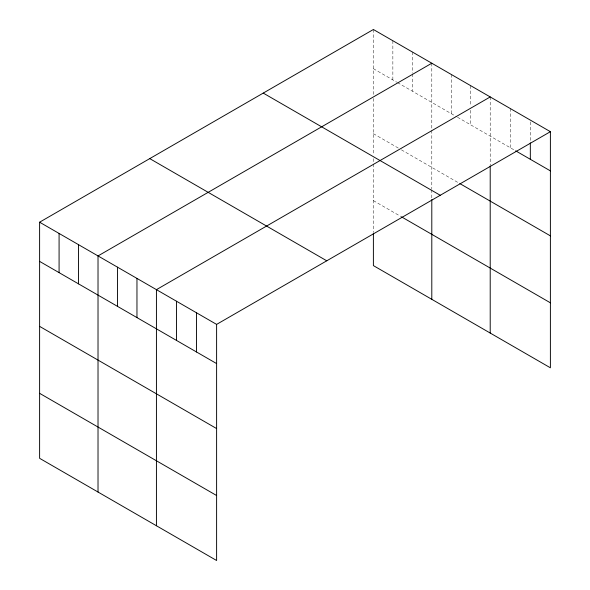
<?xml version="1.0" encoding="UTF-8"?>
<svg xmlns="http://www.w3.org/2000/svg" width="590" height="590" viewBox="0 0 590 590"><rect width="100%" height="100%" fill="white"/><g stroke="black" fill="none" stroke-linecap="round" stroke-linejoin="round"><path stroke-width="0.44" stroke-dasharray="2.95 2.21" d="M373.389 68.683L396.753 82.172M397.535 82.622L456.719 116.798M457.501 117.248L514.9 150.384M373.389 133.672L398.309 148.06M401.429 149.853L459.057 183.129M373.389 200.622L400.647 216.36M530.329 121.931L530.329 141.984M510.269 108.531L510.269 147.714M490.209 96.944L490.209 165.016M470.739 85.705L470.739 105.75M470.739 110.308L470.739 124.888M451.269 74.465L451.269 113.649M431.799 63.226L431.799 129.483M431.799 130.39L431.799 188.815M431.799 189.707L431.799 198.638M412.329 51.979L412.329 72.939M412.329 73.853L412.329 91.17M392.859 40.74L392.859 79.93M373.389 29.5L373.389 94.857M373.389 98.471L373.389 155.096M373.389 158.666L373.389 163.128M373.389 164.02L373.389 232.209"/><path stroke-width="0.89" d="M550.389 131.688L216.611 324.397L216.611 560.5L39.611 458.312L39.611 222.201L373.389 29.5L550.389 131.688L550.389 367.799L373.389 265.603L373.389 233.116M431.799 63.226L98.021 255.927L98.021 492.031M490.209 96.944L156.431 289.653L156.431 525.756M515.667 150.834L550.389 170.879M459.839 183.578L550.389 235.86M263.243 93.095L440.243 195.283M401.429 216.81L550.389 302.81M149.757 158.614L326.757 260.802M39.611 222.201L216.611 324.397M39.611 261.392L216.611 363.58M39.611 326.373L216.611 428.561M39.611 393.324L216.611 495.519M530.329 142.891L530.329 159.293M490.209 165.915L490.209 333.048M431.799 199.531L431.799 299.329M196.551 312.811L196.551 352.001M176.491 301.232L176.491 340.415M136.961 278.406L136.961 317.597M117.491 267.167L117.491 306.358M78.551 244.688L78.551 283.871M59.081 233.448L59.081 272.632"/></g></svg>
